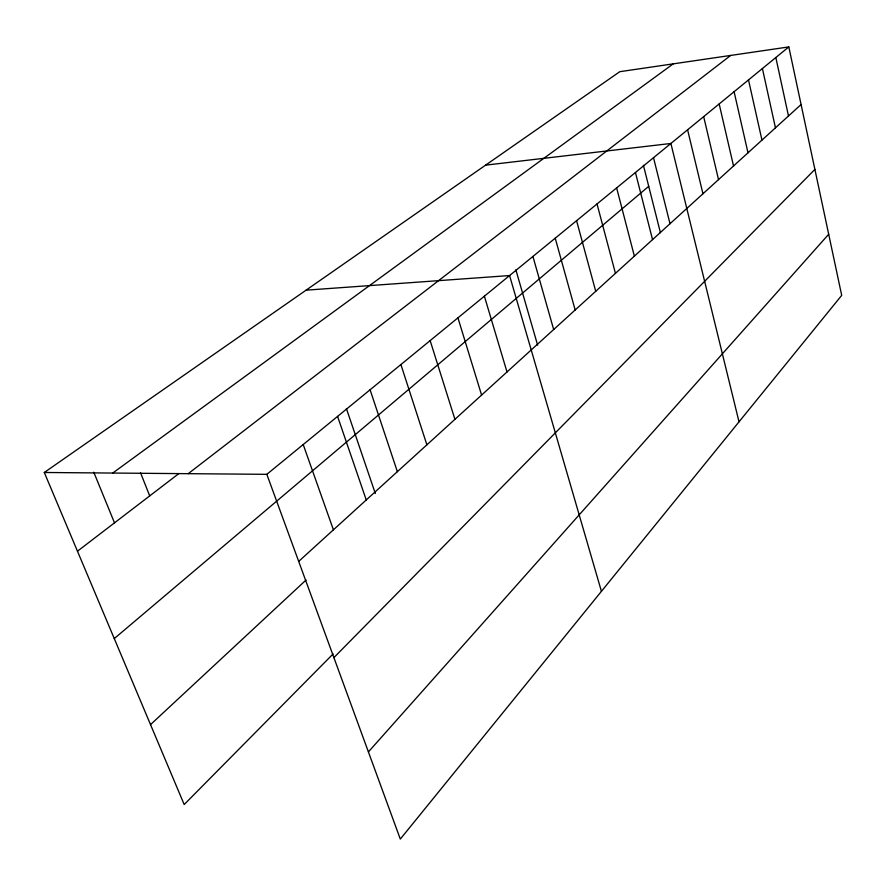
<?xml version="1.0" encoding="UTF-8"?>
<svg xmlns="http://www.w3.org/2000/svg" width="886" height="886" viewBox="0 0 886 886"><rect width="100%" height="100%" fill="white"/><g stroke="black" fill="none" stroke-linecap="round" stroke-linejoin="round"><path stroke-width="1.33" d="M368.41 751.915L828.698 234.247M333.9 657.611L814.887 169.403M333.114 653.923L184.188 804.532L44.3 472.482L619.79 71.688L788.817 46.914L841.7 295.359L400.306 839.086L266.83 474.331L44.3 472.482M150.52 724.626L306.069 579.998M298.693 561.403L801.088 104.526M114.272 638.584L648.718 186.304M266.83 474.331L788.817 46.914M188.22 473.678L730.673 55.43M77.47 551.203L178.906 473.545M112.743 473.046L673.26 63.847M485.617 165.139L670.89 143.477L739.024 421.836M306.091 290.165L509.583 275.557L601.428 591.339M93.783 472.194L114.493 522.851M140.52 472.759L149.712 495.894M303.211 444.539L333.413 529.828M337.577 416.409L366.261 499.97M346.404 408.579L375.321 493.502M370.093 389.774L397.371 471.673M400.904 364.545L426.886 444.827M430.153 340.601L454.928 419.333M457.94 317.841L481.596 395.078M484.387 296.19L507.002 371.976M515.862 269.809L537.614 345.108M532.918 256.453L553.672 329.537M555.223 238.179L575.158 309.989M576.576 220.703L595.724 291.284M597.02 203.957L615.449 273.353M616.634 187.898L634.376 256.143M635.45 172.493L652.539 239.619M643.424 165.317L660.424 232.697M653.514 157.697L670.004 223.737M687.591 129.799L702.952 193.768M703.672 116.631L718.524 179.614M719.166 103.939L733.53 165.97M734.106 91.712L747.994 152.802M748.504 79.917L761.96 140.11M762.414 68.532L775.449 127.839M775.837 57.535L788.485 115.988"/></g></svg>
